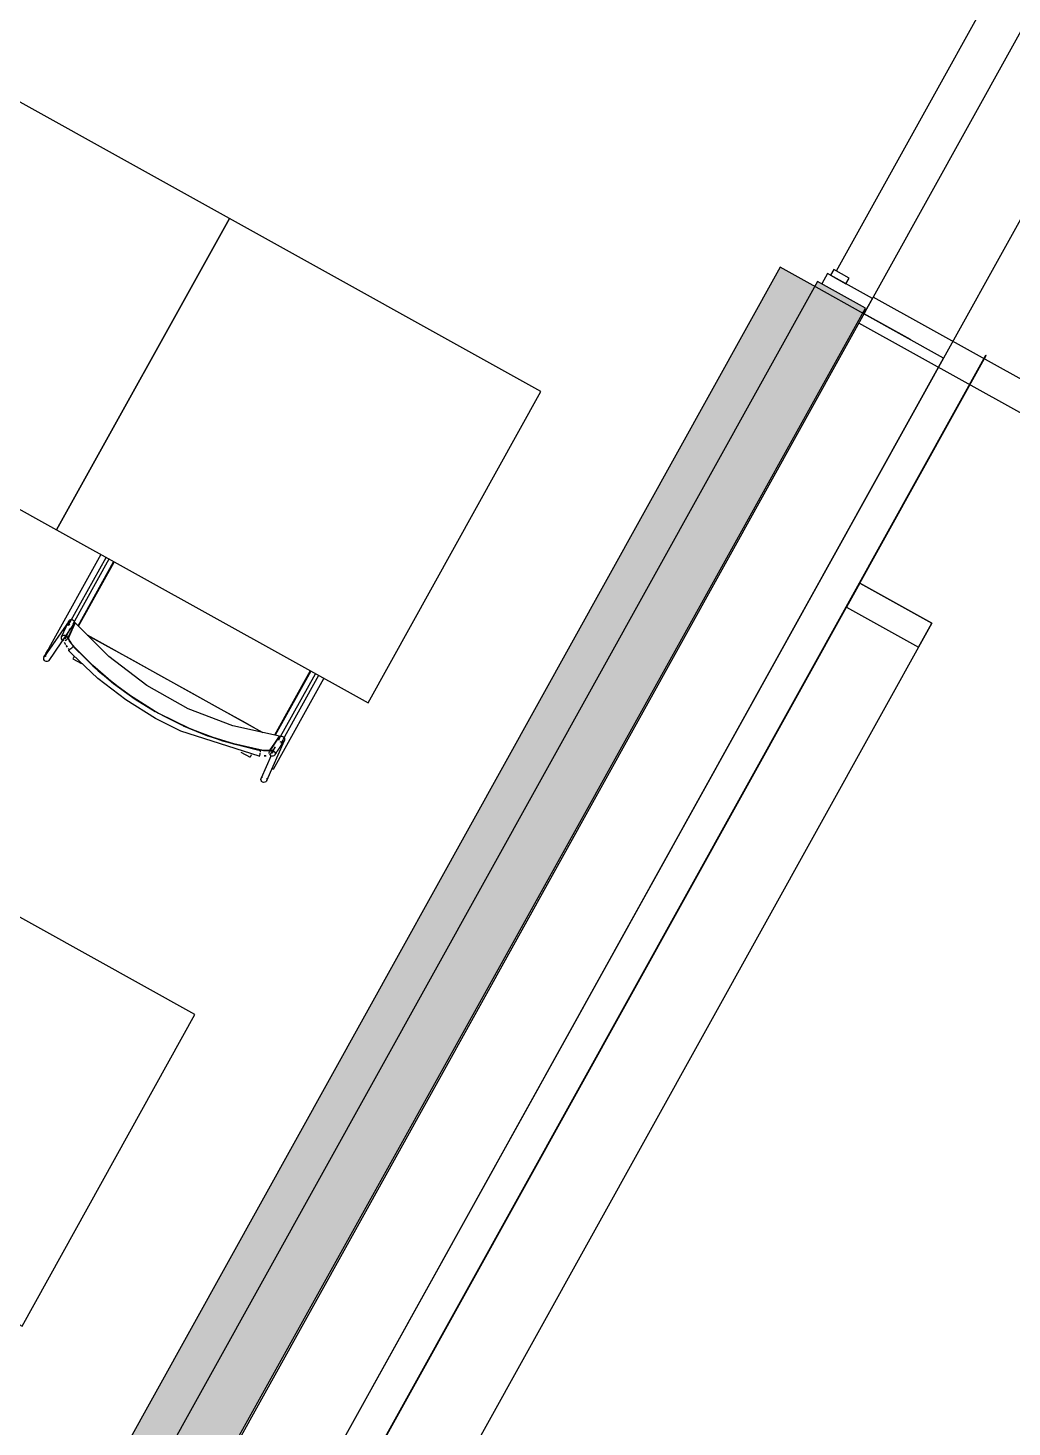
# Model space of a CAD drawing. Header units: metres. Extents: x 2.3 to 42.8, y 0.9 to 31.9.
# Drawn here: x 34.486 to 35.193, y 19.205 to 20.21 of the extents above; entities that cross this region are included whole.
import ezdxf

# ---------------------------------------------------------------- set-up
doc = ezdxf.new("R2010")
doc.units = ezdxf.units.M
for name, color, linetype in [('ARREDI', 9, 'Continuous'), ('PARETI_STRUTTURE', 7, 'Continuous'), ('PILASTRI_SETTI', 8, 'Continuous')]:
    doc.layers.add(name, color=color, linetype=linetype)

msp = doc.modelspace()

# ---------------------------------------------------------------- linework, layer by layer
at = {"layer": 'ARREDI'}
for points in [[(34.4066, 20.1974), (34.2824, 19.9736), (34.5061, 19.8494), (34.6304, 20.0731)], [(34.6304, 20.0731), (34.5061, 19.8494), (34.7299, 19.7252), (34.8541, 19.9489)], [(34.536, 19.0972), (34.5704, 19.0781), (35.0872, 20.0087), (35.0528, 20.0278)], [(35.1737, 19.9749), (35.0781, 19.8028), (35.0784, 19.8026), (35.174, 19.9747)], [(35.0781, 19.8028), (34.6385, 19.0111), (34.6388, 19.0109), (35.0785, 19.8026)], [(34.3819, 19.6256), (34.2577, 19.4019), (34.4814, 19.2776), (34.6056, 19.5014)]]:
    msp.add_lwpolyline(points, close=True, dxfattribs=at)
for points in [[(35.0781, 19.8028), (35.1737, 19.9749)], [(34.5216, 19.7806), (34.5471, 19.8266)], [(34.6385, 19.0111), (35.0781, 19.8028)], [(34.5157, 19.7811), (34.5152, 19.7816), (34.5148, 19.7822), (34.5147, 19.783), (34.5148, 19.7837), (34.5151, 19.7841), (34.5151, 19.7841), (34.5152, 19.7843), (34.5158, 19.7848), (34.5165, 19.785)], [(34.5165, 19.785), (34.5173, 19.785), (34.518, 19.7847), (34.5185, 19.7842), (34.5189, 19.7836), (34.519, 19.7829), (34.5189, 19.7821)], [(34.5124, 19.7709), (34.5141, 19.7749), (34.5148, 19.7764)], [(34.6596, 19.6914), (34.6629, 19.6963), (34.6662, 19.7013), (34.6328, 19.7088), (34.6008, 19.721), (34.5709, 19.7377), (34.5436, 19.7584), (34.5195, 19.7827), (34.5171, 19.7773), (34.5147, 19.7719), (34.5148, 19.7711), (34.5156, 19.7696), (34.5169, 19.7677), (34.5185, 19.7658)], [(34.5154, 19.7778), (34.5158, 19.7787)], [(34.5178, 19.7813), (34.5195, 19.7827)], [(34.5017, 19.7666), (34.5017, 19.7666), (34.5018, 19.7666), (34.502, 19.7664), (34.5025, 19.7662)], [(34.5025, 19.7662), (34.5031, 19.7659)], [(34.5114, 19.7697), (34.5107, 19.77), (34.5101, 19.7705), (34.5097, 19.7711), (34.5096, 19.7718), (34.5096, 19.7719), (34.5097, 19.7726), (34.5098, 19.7727), (34.5101, 19.7732), (34.5107, 19.7736), (34.5114, 19.7739)], [(34.5114, 19.7739), (34.5122, 19.7739), (34.5129, 19.7736), (34.5134, 19.7731), (34.5138, 19.7725), (34.5139, 19.7717), (34.5138, 19.771), (34.5137, 19.7709), (34.5134, 19.7704), (34.5128, 19.77), (34.5121, 19.7697)], [(34.5126, 19.7671), (34.5118, 19.7686)], [(34.5118, 19.7686), (34.5126, 19.7671)], [(34.5139, 19.7652), (34.5131, 19.7663)], [(34.5131, 19.7663), (34.5138, 19.7653)], [(34.5184, 19.7658), (34.5168, 19.7678), (34.5155, 19.7696), (34.5148, 19.7711), (34.5147, 19.772)], [(34.5154, 19.7634), (34.5147, 19.7642)], [(34.5148, 19.7629), (34.5151, 19.763), (34.5154, 19.7634), (34.5159, 19.7638), (34.5165, 19.7643), (34.517, 19.7648)], [(34.517, 19.7648), (34.5175, 19.7652), (34.5179, 19.7655), (34.518, 19.7657)], [(34.577, 19.7191), (34.5627, 19.7278), (34.5469, 19.7393), (34.5321, 19.752), (34.5184, 19.7658)], [(34.5185, 19.7657), (34.5322, 19.7519), (34.547, 19.7392), (34.5627, 19.7278), (34.577, 19.7191)], [(34.5282, 19.7739), (34.5408, 19.7669), (34.5609, 19.7558), (34.5811, 19.7446), (34.6013, 19.7333), (34.6215, 19.7221), (34.6416, 19.711), (34.6541, 19.704)], [(34.6541, 19.704), (34.5283, 19.7739)], [(34.4994, 19.7548), (34.4986, 19.7548), (34.4979, 19.7551), (34.4974, 19.7556), (34.497, 19.7563), (34.4969, 19.757), (34.497, 19.7577), (34.4972, 19.7582), (34.4972, 19.7582), (34.4974, 19.7584), (34.498, 19.7588), (34.4987, 19.7591)], [(34.5012, 19.7569), (34.501, 19.7562), (34.5008, 19.7557), (34.5008, 19.7557), (34.5007, 19.7555), (34.5001, 19.7551), (34.4994, 19.7548)], [(34.5148, 19.7628), (34.5148, 19.7628)], [(34.5189, 19.7588), (34.5186, 19.7582), (34.5182, 19.7576), (34.518, 19.7572), (34.5179, 19.7569)], [(34.6889, 19.7479), (34.6633, 19.7019)], [(34.5819, 19.7164), (34.5964, 19.7091)], [(34.5965, 19.7091), (34.5819, 19.7164)], [(34.597, 19.7088), (34.6147, 19.7016)], [(34.6147, 19.7016), (34.597, 19.7088)], [(34.6148, 19.7016), (34.6333, 19.6958), (34.6523, 19.6914)], [(34.6524, 19.6914), (34.6334, 19.6957), (34.6148, 19.7016)], [(34.6632, 19.6937), (34.6624, 19.6925), (34.6591, 19.6876)], [(34.6662, 19.7013), (34.6658, 19.6983), (34.6662, 19.7013)], [(34.6661, 19.7004), (34.6666, 19.7009), (34.6673, 19.7012), (34.668, 19.7012), (34.6688, 19.701), (34.6694, 19.7006), (34.6698, 19.6999)], [(34.6698, 19.6999), (34.67, 19.6992), (34.6699, 19.6985), (34.6698, 19.6982), (34.6698, 19.6982), (34.6695, 19.6978), (34.669, 19.6973), (34.6683, 19.697), (34.6675, 19.697), (34.6668, 19.6972)], [(34.6452, 19.6862), (34.6453, 19.6865), (34.6456, 19.6869), (34.6459, 19.6875), (34.6462, 19.6881)], [(34.6522, 19.689), (34.6521, 19.6882), (34.652, 19.6876), (34.6519, 19.6871), (34.6518, 19.6868), (34.6518, 19.6868), (34.6518, 19.6868), (34.6519, 19.687)], [(34.6526, 19.691), (34.6525, 19.6908), (34.6524, 19.6903), (34.6523, 19.6897)], [(34.6524, 19.6914), (34.6548, 19.6911), (34.6571, 19.691), (34.6588, 19.6911), (34.6596, 19.6915)], [(34.6597, 19.6914), (34.6589, 19.6911), (34.6572, 19.6909), (34.655, 19.691), (34.6524, 19.6914)], [(34.6566, 19.6871), (34.6554, 19.6872)], [(34.6554, 19.6872), (34.6567, 19.6871)], [(34.6589, 19.6888), (34.659, 19.6896), (34.6592, 19.6901), (34.6593, 19.6902), (34.6598, 19.6907), (34.6599, 19.6907), (34.6605, 19.691), (34.6613, 19.691), (34.662, 19.6908), (34.6626, 19.6903), (34.663, 19.6897)], [(34.663, 19.6897), (34.6632, 19.689), (34.6631, 19.6883), (34.6629, 19.6877), (34.6628, 19.6876), (34.6623, 19.6871), (34.6622, 19.6871), (34.6616, 19.6868), (34.6608, 19.6868), (34.6601, 19.687), (34.6595, 19.6875)], [(34.6606, 19.6784), (34.6612, 19.6781)], [(34.6612, 19.6781), (34.6616, 19.6778), (34.6619, 19.6777)], [(34.6619, 19.6776), (34.6619, 19.6777)], [(34.6532, 19.6694), (34.653, 19.6701), (34.6531, 19.6709), (34.6532, 19.6711), (34.6532, 19.6711), (34.6534, 19.6715), (34.654, 19.672)], [(34.6572, 19.6711), (34.6573, 19.6704), (34.6572, 19.6696), (34.6572, 19.6694), (34.6572, 19.6694), (34.6569, 19.669), (34.6564, 19.6684), (34.6557, 19.6682), (34.6549, 19.6681), (34.6542, 19.6683), (34.6536, 19.6688), (34.6532, 19.6694)]]:
    msp.add_lwpolyline(points, dxfattribs=at)
at = {"layer": 'PARETI_STRUTTURE'}
for points in [[(33.7734, 17.6404), (37.6425, 24.6087)], [(37.7058, 24.588), (33.0727, 16.2438)], [(35.746, 20.4629), (35.7605, 20.489), (35.4507, 20.661), (35.7605, 20.489), (35.7485, 20.4673), (35.2667, 20.3295), (35.4045, 19.8477), (35.3924, 19.826), (35.0826, 19.998)], [(35.0664, 20.0354), (35.4105, 20.655)], [(35.026, 20.038), (34.5036, 19.0972), (34.5294, 19.0829)], [(35.0518, 20.0237), (35.026, 20.038)], [(35.0862, 20.0045), (35.0923, 20.0156), (35.06, 20.0335), (35.0559, 20.0261)], [(35.0862, 20.0045), (35.0518, 20.0237)], [(35.4027, 19.8446), (35.0929, 20.0166)], [(35.0852, 20.0051), (35.0862, 20.0045)], [(34.5639, 19.0638), (34.6209, 19.0321), (34.5639, 19.0638), (34.621, 19.032), (35.1434, 19.9728), (35.0862, 20.0045)], [(34.5379, 19.8317), (34.5017, 19.7666)], [(34.5145, 19.7807), (34.5417, 19.8296)], [(34.5438, 19.8284), (34.5179, 19.7817)], [(34.522, 19.7802), (34.5476, 19.8263)], [(35.0832, 19.8112), (35.1349, 19.7825)], [(34.5151, 19.7841), (34.4972, 19.7582)], [(34.6436, 19.0195), (35.0737, 19.794)], [(34.5008, 19.7557), (34.5186, 19.7817)], [(34.5098, 19.7727), (34.5148, 19.7833)], [(34.5141, 19.7749), (34.5132, 19.7732)], [(34.5187, 19.7815), (34.5187, 19.7814), (34.5186, 19.7812), (34.5186, 19.7811), (34.5185, 19.781), (34.5185, 19.7809), (34.5184, 19.7808), (34.5184, 19.7806), (34.5183, 19.7805), (34.5182, 19.7804), (34.5182, 19.7803), (34.5181, 19.7802), (34.5181, 19.7801), (34.518, 19.7799), (34.5179, 19.7798), (34.5179, 19.7797), (34.5178, 19.7796), (34.5178, 19.7795), (34.5177, 19.7793), (34.5177, 19.7792), (34.5176, 19.7791), (34.5176, 19.779), (34.5175, 19.7789), (34.5174, 19.7788), (34.5174, 19.7786), (34.5173, 19.7785), (34.5173, 19.7784), (34.5172, 19.7783), (34.5172, 19.7782), (34.5171, 19.778), (34.5171, 19.7779), (34.517, 19.7778), (34.5169, 19.7777), (34.5169, 19.7776), (34.5168, 19.7775), (34.5168, 19.7773), (34.5167, 19.7772), (34.5167, 19.7771), (34.5166, 19.777), (34.5165, 19.7769), (34.5165, 19.7767), (34.5164, 19.7766), (34.5164, 19.7765), (34.5163, 19.7764), (34.5163, 19.7763), (34.5162, 19.7761), (34.5162, 19.776), (34.5161, 19.7759), (34.516, 19.7758), (34.516, 19.7757), (34.5159, 19.7755), (34.5159, 19.7754), (34.5158, 19.7753), (34.5158, 19.7752), (34.5157, 19.7751), (34.5157, 19.775), (34.5156, 19.7748), (34.5155, 19.7747), (34.5155, 19.7746), (34.5154, 19.7745), (34.5154, 19.7744), (34.5153, 19.7742), (34.5153, 19.7741), (34.5152, 19.774), (34.5151, 19.7739), (34.5151, 19.7738), (34.515, 19.7737), (34.515, 19.7735), (34.5149, 19.7734), (34.5149, 19.7733), (34.5148, 19.7732), (34.5148, 19.7731), (34.5147, 19.7729), (34.5146, 19.7728), (34.5146, 19.7727), (34.5145, 19.7726), (34.5145, 19.7725), (34.5144, 19.7724), (34.5144, 19.7722), (34.5143, 19.7721), (34.5143, 19.772), (34.5142, 19.7719), (34.5141, 19.7718), (34.5141, 19.7716), (34.514, 19.7715), (34.514, 19.7714), (34.5139, 19.7713), (34.5139, 19.7712), (34.5138, 19.771), (34.5137, 19.7709), (34.5137, 19.7709)], [(35.1349, 19.7825), (34.6857, 18.9736)], [(34.4971, 19.758), (34.4977, 19.7591), (34.4984, 19.7606), (34.5, 19.7634), (34.5017, 19.7666)], [(34.518, 19.7657), (34.5361, 19.7482), (34.5558, 19.7327), (34.5769, 19.7192), (34.5794, 19.7177)], [(34.5773, 19.714), (34.5558, 19.7273), (34.5358, 19.7427), (34.5174, 19.7601), (34.5148, 19.7628)], [(34.5179, 19.7569), (34.5241, 19.7534)], [(34.6884, 19.7482), (34.6628, 19.7021)], [(34.6659, 19.6988), (34.6922, 19.7461)], [(34.6943, 19.7449), (34.6687, 19.6987)], [(34.6619, 19.6776), (34.6981, 19.7428)], [(34.6518, 19.6868), (34.5954, 19.7048), (34.5773, 19.714)], [(34.5794, 19.7177), (34.6019, 19.7067), (34.6254, 19.6979), (34.6496, 19.6916), (34.6526, 19.691)], [(34.6572, 19.6694), (34.6698, 19.6982)], [(34.6592, 19.6901), (34.6656, 19.6999)], [(34.6698, 19.6982), (34.6692, 19.6976), (34.6692, 19.6975), (34.6691, 19.6974), (34.669, 19.6973), (34.6689, 19.6972), (34.6689, 19.6971), (34.6688, 19.697), (34.6687, 19.6968), (34.6687, 19.6967), (34.6686, 19.6966), (34.6685, 19.6965), (34.6684, 19.6964), (34.6684, 19.6963), (34.6683, 19.6962), (34.6682, 19.6961), (34.6682, 19.696), (34.6681, 19.6958), (34.668, 19.6957), (34.6679, 19.6956), (34.6679, 19.6955), (34.6678, 19.6954), (34.6677, 19.6953), (34.6677, 19.6952), (34.6676, 19.6951), (34.6675, 19.695), (34.6674, 19.6949), (34.6674, 19.6948), (34.6673, 19.6946), (34.6672, 19.6945), (34.6672, 19.6944), (34.6671, 19.6943), (34.667, 19.6942), (34.6669, 19.6941), (34.6669, 19.694), (34.6668, 19.6939), (34.6667, 19.6938), (34.6667, 19.6936), (34.6666, 19.6935), (34.6665, 19.6934), (34.6665, 19.6933), (34.6664, 19.6932), (34.6663, 19.6931), (34.6662, 19.693), (34.6662, 19.6929), (34.6661, 19.6928), (34.666, 19.6927), (34.666, 19.6925), (34.6659, 19.6924), (34.6658, 19.6923), (34.6657, 19.6922), (34.6657, 19.6921), (34.6656, 19.692), (34.6655, 19.6919), (34.6655, 19.6918), (34.6654, 19.6917), (34.6653, 19.6915), (34.6652, 19.6914), (34.6652, 19.6913), (34.6651, 19.6912), (34.665, 19.6911), (34.665, 19.691), (34.6649, 19.6909), (34.6648, 19.6908), (34.6647, 19.6907), (34.6647, 19.6906), (34.6646, 19.6904), (34.6645, 19.6903), (34.6645, 19.6902), (34.6644, 19.6901), (34.6643, 19.69), (34.6642, 19.6899), (34.6642, 19.6898), (34.6641, 19.6897), (34.664, 19.6896), (34.664, 19.6894), (34.6639, 19.6893), (34.6638, 19.6892), (34.6638, 19.6891), (34.6637, 19.689), (34.6636, 19.6889), (34.6635, 19.6888), (34.6635, 19.6887), (34.6634, 19.6886), (34.6633, 19.6885), (34.6633, 19.6883), (34.6632, 19.6882), (34.6631, 19.6881), (34.6631, 19.688), (34.663, 19.6879), (34.6629, 19.6878), (34.6629, 19.6877)], [(34.6658, 19.7), (34.6654, 19.699)], [(34.6686, 19.6985), (34.6672, 19.696)], [(34.6385, 19.6899), (34.6452, 19.6862)], [(34.6603, 19.6874), (34.6532, 19.6711)], [(34.6628, 19.6931), (34.661, 19.6889)], [(34.6615, 19.6909), (34.662, 19.6918)]]:
    msp.add_lwpolyline(points, dxfattribs=at)
for points in [[(35.0732, 20.0262), (35.0755, 20.0303), (35.0645, 20.0364), (35.0622, 20.0323)], [(34.536, 19.0972), (34.5704, 19.0781), (35.0872, 20.0087), (35.0528, 20.0278)], [(35.0863, 20.0047), (35.1197, 19.9861)], [(35.0832, 19.8112), (35.0737, 19.794), (35.1253, 19.7653), (35.1349, 19.7825)]]:
    msp.add_lwpolyline(points, close=True, dxfattribs=at)
at = {"layer": 'PILASTRI_SETTI'}
for points in [[(34.5294, 19.0829), (35.0518, 20.0237), (34.5036, 19.0972), (35.026, 20.038)], [(34.5704, 19.0781), (35.0872, 20.0087), (34.536, 19.0972), (35.0528, 20.0278)]]:
    msp.add_solid(points, dxfattribs=at)

doc.saveas('drawing.dxf')
